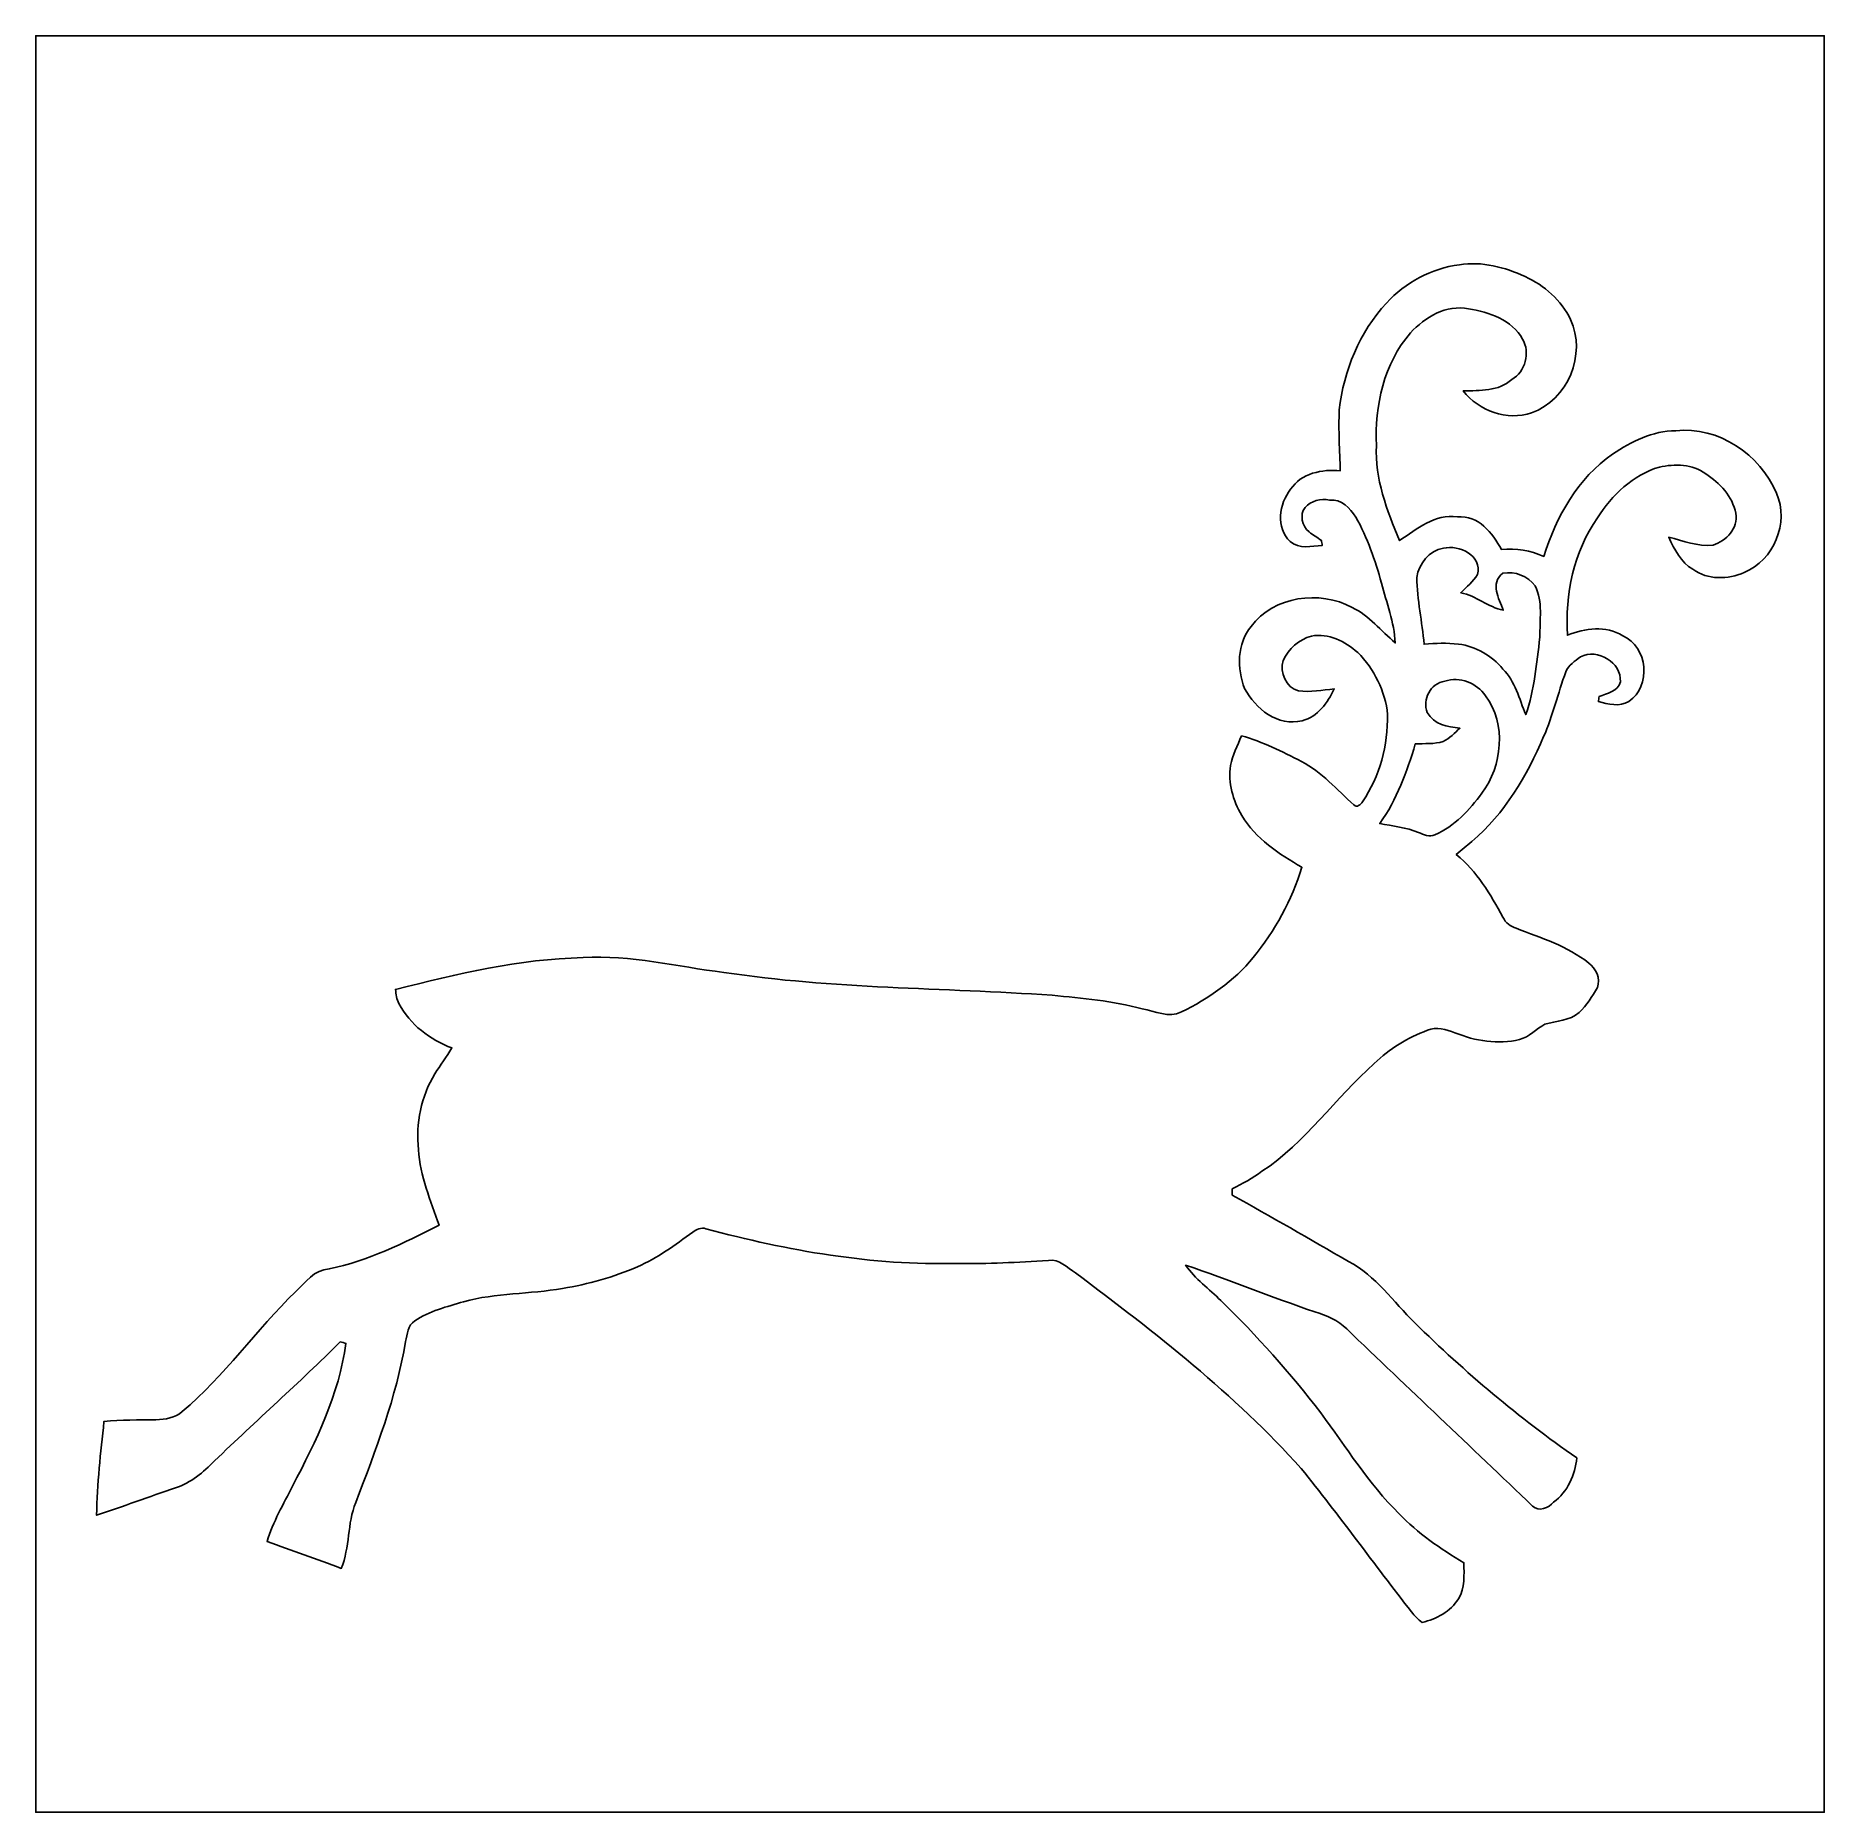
# Model space of a CAD drawing. Header units: centimetres. Extents: x -16.8 to 16.8, y -16.7 to 16.7.
import ezdxf

# ---------------------------------------------------------------- set-up
doc = ezdxf.new("R2010")
doc.units = ezdxf.units.CM
doc.header["$MEASUREMENT"] = 0
doc.layers.add('Layer 1', color=7, linetype='Continuous')

msp = doc.modelspace()

# ---------------------------------------------------------------- linework, layer by layer
at = {"layer": 'Layer 1', "color": 7}
for points, knots in [([(-16.77458, 16.66875), (-16.77458, 16.66875), (16.77458, 16.66875), (16.77458, 16.66875), (16.77458, 16.66875), (16.77458, 16.66875), (16.77458, -16.66875), (16.77458, -16.66875), (16.77458, -16.66875), (16.77458, -16.66875), (-16.77458, -16.66875), (-16.77458, -16.66875), (-16.77458, -16.66875), (-16.77458, -16.66875), (-16.77458, 16.66875), (-16.77458, 16.66875), (-16.77458, 16.66875), (-16.77458, 16.66875), (-16.77458, 16.66875), (-16.77458, 16.66875)], [0, 0, 0, 0, 0.16666667, 0.16666667, 0.16666667, 0.16666667, 0.33333333, 0.33333333, 0.33333333, 0.33333333, 0.5, 0.5, 0.5, 0.5, 0.66666667, 0.66666667, 0.66666667, 0.66666667, 1, 1, 1, 1]), ([(9.92964, 12.37156), (9.40752, 12.30136), (8.91505, 12.04277), (8.56156, 11.6526), (8.56156, 11.6526), (8.05462, 11.10474), (7.76252, 10.38507), (7.6768, 9.64918), (7.6768, 9.64918), (7.66092, 9.26782), (7.68421, 8.88612), (7.6962, 8.50512), (7.6962, 8.50512), (7.35824, 8.53757), (6.96242, 8.46173), (6.76522, 8.15834), (6.76522, 8.15834), (6.55073, 7.88494), (6.47876, 7.43409), (6.75605, 7.17903), (6.75605, 7.17903), (6.92079, 7.02663), (7.15786, 7.09013), (7.35859, 7.10318), (7.35859, 7.10318), (7.35471, 7.12717), (7.34695, 7.17479), (7.34307, 7.19843), (7.34307, 7.19843), (7.26475, 7.2517), (7.18397, 7.30038), (7.11024, 7.35894), (7.11024, 7.35894), (6.97971, 7.46654), (6.93032, 7.67644), (7.03509, 7.81791), (7.03509, 7.81791), (7.14763, 7.94632), (7.33143, 7.98407), (7.49582, 7.95655), (7.49582, 7.95655), (7.71737, 7.97983), (7.88106, 7.80556), (7.98795, 7.63658), (7.98795, 7.63658), (8.20737, 7.24958), (8.34849, 6.82449), (8.46984, 6.39833), (8.46984, 6.39833), (8.56439, 6.02615), (8.7062, 5.66279), (8.72807, 5.27579), (8.72807, 5.27579), (8.4582, 5.49698), (8.24124, 5.79014), (7.9188, 5.94113), (7.9188, 5.94113), (7.30885, 6.26886), (6.44772, 6.15738), (6.02368, 5.58271), (6.02368, 5.58271), (5.75627, 5.26062), (5.75839, 4.7939), (5.90162, 4.41995), (5.90162, 4.41995), (6.1027, 4.03825), (6.52357, 3.69817), (6.98006, 3.81353), (6.98006, 3.81353), (7.27534, 3.89008), (7.45878, 4.15078), (7.5819, 4.41113), (7.5819, 4.41113), (7.3593, 4.38679), (7.13634, 4.3494), (6.91162, 4.37409), (6.91162, 4.37409), (6.67985, 4.44112), (6.54897, 4.71417), (6.62799, 4.94242), (6.62799, 4.94242), (6.72112, 5.16608), (6.92362, 5.33718), (7.15504, 5.40314), (7.15504, 5.40314), (7.47783, 5.46453), (7.78686, 5.30013), (8.02358, 5.09552), (8.02358, 5.09552), (8.3312, 4.78367), (8.54287, 4.37162), (8.58344, 3.93241), (8.58344, 3.93241), (8.5912, 3.35774), (8.4388, 2.77107), (8.11424, 2.29306), (8.11424, 2.29306), (8.07967, 2.24367), (8.007, 2.16888), (7.95196, 2.23555), (7.95196, 2.23555), (7.63411, 2.51919), (7.34977, 2.85009), (6.96666, 3.05012), (6.96666, 3.05012), (6.60506, 3.23638), (6.23746, 3.42124), (5.84412, 3.53095), (5.84412, 3.53095), (5.76827, 3.34892), (5.6769, 3.17006), (5.63668, 2.97568), (5.63668, 2.97568), (5.59117, 2.64901), (5.68007, 2.31775), (5.84835, 2.0387), (5.84835, 2.0387), (6.10552, 1.59632), (6.5472, 1.31621), (6.97759, 1.06433), (6.97759, 1.06433), (6.78462, 0.44838), (6.471, -0.12912), (6.06213, -0.62865), (6.06213, -0.62865), (5.70301, -1.07139), (5.22323, -1.40018), (4.71558, -1.651), (4.71558, -1.651), (4.48239, -1.77094), (4.21605, -1.63407), (3.98145, -1.59032), (3.98145, -1.59032), (3.42865, -1.44745), (2.85856, -1.38889), (2.29164, -1.33773), (2.29164, -1.33773), (0.23954, -1.19486), (-1.82739, -1.21955), (-3.86468, -0.90805), (-3.86468, -0.90805), (-4.74451, -0.80363), (-5.61411, -0.57468), (-6.50734, -0.63077), (-6.50734, -0.63077), (-7.70467, -0.65405), (-8.87201, -0.93768), (-10.02665, -1.22767), (-10.02665, -1.22767), (-10.01677, -1.31833), (-10.00901, -1.41287), (-9.96421, -1.49437), (-9.96421, -1.49437), (-9.75184, -1.88807), (-9.38213, -2.17135), (-8.96796, -2.32657), (-8.96796, -2.32657), (-9.06956, -2.49167), (-9.18316, -2.64795), (-9.28793, -2.81129), (-9.28793, -2.81129), (-9.54793, -3.23391), (-9.64918, -3.74297), (-9.5945, -4.23545), (-9.5945, -4.23545), (-9.56381, -4.7304), (-9.36943, -5.19042), (-9.20997, -5.65432), (-9.20997, -5.65432), (-9.87178, -5.98417), (-10.53994, -6.32143), (-11.27054, -6.47171), (-11.27054, -6.47171), (-11.54959, -6.48441), (-11.71469, -6.73029), (-11.90308, -6.89998), (-11.90308, -6.89998), (-12.64179, -7.62106), (-13.2334, -8.48325), (-14.02644, -9.15035), (-14.02644, -9.15035), (-14.16403, -9.2643), (-14.3443, -9.30134), (-14.51928, -9.30416), (-14.51928, -9.30416), (-14.84489, -9.30592), (-15.17086, -9.30487), (-15.49541, -9.33591), (-15.49541, -9.33591), (-15.55785, -9.92082), (-15.62488, -10.50643), (-15.63229, -11.09557), (-15.63229, -11.09557), (-15.13769, -10.92764), (-14.64557, -10.7509), (-14.15203, -10.5791), (-14.15203, -10.5791), (-13.86064, -10.49091), (-13.63274, -10.28312), (-13.42002, -10.07463), (-13.42002, -10.07463), (-12.64144, -9.32251), (-11.82899, -8.60601), (-11.06346, -7.84119), (-11.06346, -7.84119), (-11.0363, -7.8486), (-10.98233, -7.86342), (-10.95516, -7.87082), (-10.95516, -7.87082), (-11.08639, -8.82579), (-11.51431, -9.7028), (-11.95776, -10.54664), (-11.95776, -10.54664), (-12.12744, -10.88778), (-12.3257, -11.21798), (-12.43471, -11.58557), (-12.43471, -11.58557), (-11.97469, -11.76302), (-11.50338, -11.91013), (-11.04547, -12.09287), (-11.04547, -12.09287), (-10.8779, -11.69846), (-10.93576, -11.25079), (-10.77136, -10.85533), (-10.77136, -10.85533), (-10.39671, -9.87002), (-10.01254, -8.87871), (-9.8365, -7.83449), (-9.8365, -7.83449), (-9.80334, -7.70079), (-9.79699, -7.52898), (-9.66682, -7.44714), (-9.66682, -7.44714), (-9.38989, -7.2644), (-9.06251, -7.17973), (-8.74783, -7.08731), (-8.74783, -7.08731), (-8.14176, -6.92079), (-7.50676, -6.94796), (-6.89116, -6.83895), (-6.89116, -6.83895), (-6.40997, -6.75958), (-5.93513, -6.62869), (-5.48852, -6.4322), (-5.48852, -6.4322), (-5.11034, -6.26957), (-4.77943, -6.02192), (-4.44888, -5.78062), (-4.44888, -5.78062), (-4.37974, -5.72876), (-4.29295, -5.6896), (-4.20546, -5.71853), (-4.20546, -5.71853), (-2.67018, -6.13269), (-1.08373, -6.40891), (0.51153, -6.37046), (0.51153, -6.37046), (1.08162, -6.38034), (1.651, -6.34824), (2.22003, -6.31719), (2.22003, -6.31719), (2.42711, -6.27274), (2.57034, -6.45583), (2.73191, -6.54614), (2.73191, -6.54614), (4.22416, -7.66868), (5.71041, -8.82403), (6.96383, -10.21715), (6.96383, -10.21715), (7.67151, -11.10015), (8.33896, -12.01526), (9.03217, -12.91026), (9.03217, -12.91026), (9.09144, -12.98116), (9.1507, -13.05595), (9.23114, -13.10499), (9.23114, -13.10499), (9.49642, -13.04749), (9.76912, -12.90179), (9.91376, -12.66261), (9.91376, -12.66261), (10.04111, -12.46117), (10.01642, -12.21422), (10.0143, -11.98739), (10.0143, -11.98739), (9.57686, -11.72492), (9.15, -11.43564), (8.79722, -11.06417), (8.79722, -11.06417), (8.22784, -10.50043), (7.80556, -9.81639), (7.33354, -9.17504), (7.33354, -9.17504), (6.75534, -8.43209), (6.13481, -7.72054), (5.45606, -7.06755), (5.45606, -7.06755), (5.23452, -6.84777), (4.9724, -6.66327), (4.79496, -6.40256), (4.79496, -6.40256), (5.60881, -6.67597), (6.40362, -7.00158), (7.21677, -7.27781), (7.21677, -7.27781), (7.43479, -7.34413), (7.65492, -7.43197), (7.81614, -7.59989), (7.81614, -7.59989), (8.97537, -8.71079), (10.14412, -9.81216), (11.30265, -10.92306), (11.30265, -10.92306), (11.41801, -11.03736), (11.60709, -10.95728), (11.69811, -10.85215), (11.69811, -10.85215), (11.96481, -10.65601), (12.09534, -10.33745), (12.13414, -10.01889), (12.13414, -10.01889), (11.04618, -9.27029), (10.03829, -8.40846), (9.09426, -7.4863), (9.09426, -7.4863), (8.69103, -7.08942), (8.36295, -6.60012), (7.85001, -6.33166), (7.85001, -6.33166), (7.12399, -5.91291), (6.39833, -5.49416), (5.66667, -5.08564), (5.66667, -5.08564), (5.66667, -5.04754), (5.66737, -5.00944), (5.66808, -4.9717), (5.66808, -4.9717), (5.86211, -4.87539), (6.05014, -4.76638), (6.22653, -4.64044), (6.22653, -4.64044), (7.05203, -4.10316), (7.60342, -3.26319), (8.33296, -2.61761), (8.33296, -2.61761), (8.61483, -2.33962), (8.96197, -2.13219), (9.33168, -1.99425), (9.33168, -1.99425), (9.49854, -1.91841), (9.6841, -1.98579), (9.84744, -2.04117), (9.84744, -2.04117), (10.22844, -2.19498), (10.65601, -2.26801), (11.05923, -2.16641), (11.05923, -2.16641), (11.24797, -2.12337), (11.36862, -1.96321), (11.53548, -1.88101), (11.53548, -1.88101), (11.74891, -1.81716), (11.99832, -1.81645), (12.17577, -1.66229), (12.17577, -1.66229), (12.31477, -1.52682), (12.42307, -1.36137), (12.51867, -1.19345), (12.51867, -1.19345), (12.58499, -1.02482), (12.49504, -0.83256), (12.35604, -0.73343), (12.35604, -0.73343), (11.96022, -0.41169), (11.46422, -0.26458), (10.99785, -0.08114), (10.99785, -0.08114), (10.89307, -0.04304), (10.79359, 0.01976), (10.74843, 0.12665), (10.74843, 0.12665), (10.5156, 0.55739), (10.25525, 0.98884), (9.87319, 1.30422), (9.87319, 1.30422), (9.96809, 1.38853), (10.06757, 1.4672), (10.16459, 1.54905), (10.16459, 1.54905), (10.7823, 2.06834), (11.19717, 2.78271), (11.51149, 3.51649), (11.51149, 3.51649), (11.684, 3.90878), (11.77749, 4.32964), (11.92742, 4.7304), (11.92742, 4.7304), (11.9761, 4.85704), (12.0964, 4.93607), (12.20188, 5.01297), (12.20188, 5.01297), (12.52255, 5.17878), (12.9727, 4.91102), (12.94977, 4.54307), (12.94977, 4.54307), (12.91131, 4.3621), (12.69541, 4.32788), (12.55042, 4.26755), (12.55042, 4.26755), (12.5476, 4.24462), (12.54196, 4.19841), (12.53913, 4.17513), (12.53913, 4.17513), (12.72011, 4.12538), (12.93742, 4.06788), (13.10746, 4.1783), (13.10746, 4.1783), (13.53608, 4.45664), (13.46694, 5.20876), (12.99633, 5.40985), (12.99633, 5.40985), (12.67742, 5.60352), (12.28796, 5.5559), (11.95811, 5.41761), (11.95811, 5.41761), (11.91366, 6.18455), (12.07347, 6.985), (12.52149, 7.61965), (12.52149, 7.61965), (12.79172, 8.05004), (13.1893, 8.42433), (13.68249, 8.57603), (13.68249, 8.57603), (13.97071, 8.63247), (14.30549, 8.63424), (14.55067, 8.44797), (14.55067, 8.44797), (14.81173, 8.27581), (15.05585, 8.02464), (15.11476, 7.70749), (15.11476, 7.70749), (15.16944, 7.42421), (14.9352, 7.19314), (14.68861, 7.112), (14.68861, 7.112), (14.39898, 7.07743), (14.13157, 7.19279), (13.85746, 7.2584), (13.85746, 7.2584), (13.96506, 7.0291), (14.08254, 6.7878), (14.31149, 6.65586), (14.31149, 6.65586), (14.58736, 6.4516), (14.96871, 6.46536), (15.27281, 6.59589), (15.27281, 6.59589), (15.83196, 6.82096), (16.11736, 7.5311), (15.8817, 8.08461), (15.8817, 8.08461), (15.57337, 8.80745), (14.79021, 9.34826), (13.9887, 9.25512), (13.9887, 9.25512), (13.55337, 9.25724), (13.15896, 9.05016), (12.80407, 8.8198), (12.80407, 8.8198), (12.14967, 8.36577), (11.74856, 7.64187), (11.51255, 6.89681), (11.51255, 6.89681), (11.26314, 7.01252), (10.99397, 7.05238), (10.72127, 7.02698), (10.72127, 7.02698), (10.55441, 7.33531), (10.28524, 7.67962), (9.89542, 7.63905), (9.89542, 7.63905), (9.47067, 7.6962), (9.13201, 7.41892), (8.80851, 7.1949), (8.80851, 7.1949), (8.57179, 7.76041), (8.34249, 8.35378), (8.37283, 8.97819), (8.37283, 8.97819), (8.33967, 9.7222), (8.51464, 10.51983), (9.01277, 11.09451), (9.01277, 11.09451), (9.28758, 11.38908), (9.68269, 11.63073), (10.10179, 11.54289), (10.10179, 11.54289), (10.48844, 11.48821), (10.91389, 11.3344), (11.11638, 10.97703), (11.11638, 10.97703), (11.26349, 10.72409), (11.17036, 10.36355), (10.91459, 10.21927), (10.91459, 10.21927), (10.66624, 9.99455), (10.31522, 10.00936), (10.00337, 10.00689), (10.00337, 10.00689), (10.29264, 9.62625), (10.8264, 9.43469), (11.28607, 9.59344), (11.28607, 9.59344), (11.96128, 9.83262), (12.32182, 10.69446), (12.0142, 11.34357), (12.0142, 11.34357), (11.84487, 11.70728), (11.52419, 11.98386), (11.1633, 12.1479), (11.1633, 12.1479), (10.78195, 12.32676), (10.35191, 12.43965), (9.92964, 12.37156)], [0, 0, 0, 0, 0.00757576, 0.00757576, 0.00757576, 0.00757576, 0.01515152, 0.01515152, 0.01515152, 0.01515152, 0.02272727, 0.02272727, 0.02272727, 0.02272727, 0.03030303, 0.03030303, 0.03030303, 0.03030303, 0.03787879, 0.03787879, 0.03787879, 0.03787879, 0.04545455, 0.04545455, 0.04545455, 0.04545455, 0.0530303, 0.0530303, 0.0530303, 0.0530303, 0.06060606, 0.06060606, 0.06060606, 0.06060606, 0.06818182, 0.06818182, 0.06818182, 0.06818182, 0.07575758, 0.07575758, 0.07575758, 0.07575758, 0.08333333, 0.08333333, 0.08333333, 0.08333333, 0.09090909, 0.09090909, 0.09090909, 0.09090909, 0.09848485, 0.09848485, 0.09848485, 0.09848485, 0.10606061, 0.10606061, 0.10606061, 0.10606061, 0.11363636, 0.11363636, 0.11363636, 0.11363636, 0.12121212, 0.12121212, 0.12121212, 0.12121212, 0.12878788, 0.12878788, 0.12878788, 0.12878788, 0.13636364, 0.13636364, 0.13636364, 0.13636364, 0.14393939, 0.14393939, 0.14393939, 0.14393939, 0.15151515, 0.15151515, 0.15151515, 0.15151515, 0.15909091, 0.15909091, 0.15909091, 0.15909091, 0.16666667, 0.16666667, 0.16666667, 0.16666667, 0.17424242, 0.17424242, 0.17424242, 0.17424242, 0.18181818, 0.18181818, 0.18181818, 0.18181818, 0.18939394, 0.18939394, 0.18939394, 0.18939394, 0.1969697, 0.1969697, 0.1969697, 0.1969697, 0.20454545, 0.20454545, 0.20454545, 0.20454545, 0.21212121, 0.21212121, 0.21212121, 0.21212121, 0.21969697, 0.21969697, 0.21969697, 0.21969697, 0.22727273, 0.22727273, 0.22727273, 0.22727273, 0.23484848, 0.23484848, 0.23484848, 0.23484848, 0.24242424, 0.24242424, 0.24242424, 0.24242424, 0.25, 0.25, 0.25, 0.25, 0.25757576, 0.25757576, 0.25757576, 0.25757576, 0.26515152, 0.26515152, 0.26515152, 0.26515152, 0.27272727, 0.27272727, 0.27272727, 0.27272727, 0.28030303, 0.28030303, 0.28030303, 0.28030303, 0.28787879, 0.28787879, 0.28787879, 0.28787879, 0.29545455, 0.29545455, 0.29545455, 0.29545455, 0.3030303, 0.3030303, 0.3030303, 0.3030303, 0.31060606, 0.31060606, 0.31060606, 0.31060606, 0.31818182, 0.31818182, 0.31818182, 0.31818182, 0.32575758, 0.32575758, 0.32575758, 0.32575758, 0.33333333, 0.33333333, 0.33333333, 0.33333333, 0.34090909, 0.34090909, 0.34090909, 0.34090909, 0.34848485, 0.34848485, 0.34848485, 0.34848485, 0.35606061, 0.35606061, 0.35606061, 0.35606061, 0.36363636, 0.36363636, 0.36363636, 0.36363636, 0.37121212, 0.37121212, 0.37121212, 0.37121212, 0.37878788, 0.37878788, 0.37878788, 0.37878788, 0.38636364, 0.38636364, 0.38636364, 0.38636364, 0.39393939, 0.39393939, 0.39393939, 0.39393939, 0.40151515, 0.40151515, 0.40151515, 0.40151515, 0.40909091, 0.40909091, 0.40909091, 0.40909091, 0.41666667, 0.41666667, 0.41666667, 0.41666667, 0.42424242, 0.42424242, 0.42424242, 0.42424242, 0.43181818, 0.43181818, 0.43181818, 0.43181818, 0.43939394, 0.43939394, 0.43939394, 0.43939394, 0.4469697, 0.4469697, 0.4469697, 0.4469697, 0.45454545, 0.45454545, 0.45454545, 0.45454545, 0.46212121, 0.46212121, 0.46212121, 0.46212121, 0.46969697, 0.46969697, 0.46969697, 0.46969697, 0.47727273, 0.47727273, 0.47727273, 0.47727273, 0.48484848, 0.48484848, 0.48484848, 0.48484848, 0.49242424, 0.49242424, 0.49242424, 0.49242424, 0.5, 0.5, 0.5, 0.5, 0.50757576, 0.50757576, 0.50757576, 0.50757576, 0.51515152, 0.51515152, 0.51515152, 0.51515152, 0.52272727, 0.52272727, 0.52272727, 0.52272727, 0.53030303, 0.53030303, 0.53030303, 0.53030303, 0.53787879, 0.53787879, 0.53787879, 0.53787879, 0.54545455, 0.54545455, 0.54545455, 0.54545455, 0.5530303, 0.5530303, 0.5530303, 0.5530303, 0.56060606, 0.56060606, 0.56060606, 0.56060606, 0.56818182, 0.56818182, 0.56818182, 0.56818182, 0.57575758, 0.57575758, 0.57575758, 0.57575758, 0.58333333, 0.58333333, 0.58333333, 0.58333333, 0.59090909, 0.59090909, 0.59090909, 0.59090909, 0.59848485, 0.59848485, 0.59848485, 0.59848485, 0.60606061, 0.60606061, 0.60606061, 0.60606061, 0.61363636, 0.61363636, 0.61363636, 0.61363636, 0.62121212, 0.62121212, 0.62121212, 0.62121212, 0.62878788, 0.62878788, 0.62878788, 0.62878788, 0.63636364, 0.63636364, 0.63636364, 0.63636364, 0.64393939, 0.64393939, 0.64393939, 0.64393939, 0.65151515, 0.65151515, 0.65151515, 0.65151515, 0.65909091, 0.65909091, 0.65909091, 0.65909091, 0.66666667, 0.66666667, 0.66666667, 0.66666667, 0.67424242, 0.67424242, 0.67424242, 0.67424242, 0.68181818, 0.68181818, 0.68181818, 0.68181818, 0.68939394, 0.68939394, 0.68939394, 0.68939394, 0.6969697, 0.6969697, 0.6969697, 0.6969697, 0.70454545, 0.70454545, 0.70454545, 0.70454545, 0.71212121, 0.71212121, 0.71212121, 0.71212121, 0.71969697, 0.71969697, 0.71969697, 0.71969697, 0.72727273, 0.72727273, 0.72727273, 0.72727273, 0.73484848, 0.73484848, 0.73484848, 0.73484848, 0.74242424, 0.74242424, 0.74242424, 0.74242424, 0.75, 0.75, 0.75, 0.75, 0.75757576, 0.75757576, 0.75757576, 0.75757576, 0.76515152, 0.76515152, 0.76515152, 0.76515152, 0.77272727, 0.77272727, 0.77272727, 0.77272727, 0.78030303, 0.78030303, 0.78030303, 0.78030303, 0.78787879, 0.78787879, 0.78787879, 0.78787879, 0.79545455, 0.79545455, 0.79545455, 0.79545455, 0.8030303, 0.8030303, 0.8030303, 0.8030303, 0.81060606, 0.81060606, 0.81060606, 0.81060606, 0.81818182, 0.81818182, 0.81818182, 0.81818182, 0.82575758, 0.82575758, 0.82575758, 0.82575758, 0.83333333, 0.83333333, 0.83333333, 0.83333333, 0.84090909, 0.84090909, 0.84090909, 0.84090909, 0.84848485, 0.84848485, 0.84848485, 0.84848485, 0.85606061, 0.85606061, 0.85606061, 0.85606061, 0.86363636, 0.86363636, 0.86363636, 0.86363636, 0.87121212, 0.87121212, 0.87121212, 0.87121212, 0.87878788, 0.87878788, 0.87878788, 0.87878788, 0.88636364, 0.88636364, 0.88636364, 0.88636364, 0.89393939, 0.89393939, 0.89393939, 0.89393939, 0.90151515, 0.90151515, 0.90151515, 0.90151515, 0.90909091, 0.90909091, 0.90909091, 0.90909091, 0.91666667, 0.91666667, 0.91666667, 0.91666667, 0.92424242, 0.92424242, 0.92424242, 0.92424242, 0.93181818, 0.93181818, 0.93181818, 0.93181818, 0.93939394, 0.93939394, 0.93939394, 0.93939394, 0.9469697, 0.9469697, 0.9469697, 0.9469697, 0.95454545, 0.95454545, 0.95454545, 0.95454545, 0.96212121, 0.96212121, 0.96212121, 0.96212121, 0.96969697, 0.96969697, 0.96969697, 0.96969697, 0.97727273, 0.97727273, 0.97727273, 0.97727273, 0.98484848, 0.98484848, 0.98484848, 0.98484848, 1, 1, 1, 1]), ([(9.62977, 7.05132), (9.9254, 7.12435), (10.36214, 6.91515), (10.27254, 6.55849), (10.27254, 6.55849), (10.19069, 6.42549), (10.06898, 6.32319), (9.95609, 6.21736), (9.95609, 6.21736), (10.24431, 6.15915), (10.46727, 5.94924), (10.75337, 5.88645), (10.75337, 5.88645), (10.674, 6.1147), (10.49867, 6.38669), (10.74632, 6.58213), (10.74632, 6.58213), (10.97386, 6.62376), (11.21692, 6.53168), (11.35239, 6.34436), (11.35239, 6.34436), (11.49985, 6.04873), (11.43388, 5.69877), (11.44129, 5.38092), (11.44129, 5.38092), (11.37849, 4.89373), (11.34181, 4.39596), (11.176, 3.92959), (11.176, 3.92959), (11.05253, 4.22169), (10.97703, 4.55295), (10.74737, 4.78508), (10.74737, 4.78508), (10.53747, 5.03379), (10.24008, 5.20982), (9.91588, 5.25427), (9.91588, 5.25427), (9.69962, 5.27403), (9.48372, 5.27121), (9.26818, 5.24933), (9.26818, 5.24933), (9.23361, 5.66914), (9.13941, 6.08365), (9.13095, 6.50487), (9.13095, 6.50487), (9.17222, 6.76099), (9.36061, 7.01322), (9.62977, 7.05132)], [0, 0, 0, 0, 0.07692308, 0.07692308, 0.07692308, 0.07692308, 0.15384615, 0.15384615, 0.15384615, 0.15384615, 0.23076923, 0.23076923, 0.23076923, 0.23076923, 0.30769231, 0.30769231, 0.30769231, 0.30769231, 0.38461538, 0.38461538, 0.38461538, 0.38461538, 0.46153846, 0.46153846, 0.46153846, 0.46153846, 0.53846154, 0.53846154, 0.53846154, 0.53846154, 0.61538462, 0.61538462, 0.61538462, 0.61538462, 0.69230769, 0.69230769, 0.69230769, 0.69230769, 0.76923077, 0.76923077, 0.76923077, 0.76923077, 0.84615385, 0.84615385, 0.84615385, 0.84615385, 1, 1, 1, 1]), ([(9.65623, 4.55542), (9.93951, 4.64891), (10.2549, 4.52191), (10.42247, 4.28378), (10.42247, 4.28378), (10.81299, 3.75214), (10.73856, 2.96721), (10.35191, 2.45322), (10.35191, 2.45322), (10.11908, 2.13642), (9.83615, 1.83762), (9.47208, 1.67323), (9.47208, 1.67323), (9.36942, 1.62384), (9.26077, 1.6824), (9.1634, 1.71626), (9.1634, 1.71626), (8.93198, 1.81293), (8.68045, 1.83833), (8.43668, 1.8856), (8.43668, 1.8856), (8.75771, 2.33504), (8.94786, 2.85362), (9.10378, 3.37855), (9.10378, 3.37855), (9.277, 3.39266), (9.45938, 3.37009), (9.62695, 3.42688), (9.62695, 3.42688), (9.74866, 3.48298), (9.8425, 3.58528), (9.94057, 3.67489), (9.94057, 3.67489), (9.71444, 3.69605), (9.44668, 3.74579), (9.3285, 3.96699), (9.3285, 3.96699), (9.23043, 4.21005), (9.38812, 4.51908), (9.65623, 4.55542)], [0, 0, 0, 0, 0.09090909, 0.09090909, 0.09090909, 0.09090909, 0.18181818, 0.18181818, 0.18181818, 0.18181818, 0.27272727, 0.27272727, 0.27272727, 0.27272727, 0.36363636, 0.36363636, 0.36363636, 0.36363636, 0.45454545, 0.45454545, 0.45454545, 0.45454545, 0.54545455, 0.54545455, 0.54545455, 0.54545455, 0.63636364, 0.63636364, 0.63636364, 0.63636364, 0.72727273, 0.72727273, 0.72727273, 0.72727273, 0.81818182, 0.81818182, 0.81818182, 0.81818182, 1, 1, 1, 1])]:
    msp.add_open_spline(points, degree=3, knots=knots, dxfattribs=at)
at = {"layer": 'Layer 1', "color": 250}
for points, knots in [([(9.92964, 12.37156), (10.35191, 12.43965), (10.78195, 12.32676), (11.1633, 12.1479), (11.1633, 12.1479), (11.52419, 11.98386), (11.84487, 11.70728), (12.0142, 11.34357), (12.0142, 11.34357), (12.32182, 10.69446), (11.96128, 9.83262), (11.28607, 9.59344), (11.28607, 9.59344), (10.8264, 9.43469), (10.29264, 9.62625), (10.00337, 10.00689), (10.00337, 10.00689), (10.31522, 10.00936), (10.66624, 9.99455), (10.91459, 10.21927), (10.91459, 10.21927), (11.17036, 10.36355), (11.26349, 10.72409), (11.11638, 10.97703), (11.11638, 10.97703), (10.91389, 11.3344), (10.48844, 11.48821), (10.10179, 11.54289), (10.10179, 11.54289), (9.68269, 11.63073), (9.28758, 11.38908), (9.01277, 11.09451), (9.01277, 11.09451), (8.51464, 10.51983), (8.33967, 9.7222), (8.37283, 8.97819), (8.37283, 8.97819), (8.34249, 8.35378), (8.57179, 7.76041), (8.80851, 7.1949), (8.80851, 7.1949), (9.13201, 7.41892), (9.47067, 7.6962), (9.89542, 7.63905), (9.89542, 7.63905), (10.28524, 7.67962), (10.55441, 7.33531), (10.72127, 7.02698), (10.72127, 7.02698), (10.99397, 7.05238), (11.26314, 7.01252), (11.51255, 6.89681), (11.51255, 6.89681), (11.74856, 7.64187), (12.14967, 8.36577), (12.80407, 8.8198), (12.80407, 8.8198), (13.15896, 9.05016), (13.55337, 9.25724), (13.9887, 9.25512), (13.9887, 9.25512), (14.79021, 9.34826), (15.57337, 8.80745), (15.8817, 8.08461), (15.8817, 8.08461), (16.11736, 7.5311), (15.83196, 6.82096), (15.27281, 6.59589), (15.27281, 6.59589), (14.96871, 6.46536), (14.58736, 6.4516), (14.31149, 6.65586), (14.31149, 6.65586), (14.08254, 6.7878), (13.96506, 7.0291), (13.85746, 7.2584), (13.85746, 7.2584), (14.13157, 7.19279), (14.39898, 7.07743), (14.68861, 7.112), (14.68861, 7.112), (14.9352, 7.19314), (15.16944, 7.42421), (15.11476, 7.70749), (15.11476, 7.70749), (15.05585, 8.02464), (14.81173, 8.27581), (14.55067, 8.44797), (14.55067, 8.44797), (14.30549, 8.63424), (13.97071, 8.63247), (13.68249, 8.57603), (13.68249, 8.57603), (13.1893, 8.42433), (12.79172, 8.05004), (12.52149, 7.61965), (12.52149, 7.61965), (12.07347, 6.985), (11.91366, 6.18455), (11.95811, 5.41761), (11.95811, 5.41761), (12.28796, 5.5559), (12.67742, 5.60352), (12.99633, 5.40985), (12.99633, 5.40985), (13.46694, 5.20876), (13.53608, 4.45664), (13.10746, 4.1783), (13.10746, 4.1783), (12.93742, 4.06788), (12.72011, 4.12538), (12.53913, 4.17513), (12.53913, 4.17513), (12.54196, 4.19841), (12.5476, 4.24462), (12.55042, 4.26755), (12.55042, 4.26755), (12.69541, 4.32788), (12.91131, 4.3621), (12.94977, 4.54307), (12.94977, 4.54307), (12.9727, 4.91102), (12.52255, 5.17878), (12.20188, 5.01297), (12.20188, 5.01297), (12.0964, 4.93607), (11.9761, 4.85704), (11.92742, 4.7304), (11.92742, 4.7304), (11.77749, 4.32964), (11.684, 3.90878), (11.51149, 3.51649), (11.51149, 3.51649), (11.19717, 2.78271), (10.7823, 2.06834), (10.16459, 1.54905), (10.16459, 1.54905), (10.06757, 1.4672), (9.96809, 1.38853), (9.87319, 1.30422), (9.87319, 1.30422), (10.25525, 0.98884), (10.5156, 0.55739), (10.74843, 0.12665), (10.74843, 0.12665), (10.79359, 0.01976), (10.89307, -0.04304), (10.99785, -0.08114), (10.99785, -0.08114), (11.46422, -0.26458), (11.96022, -0.41169), (12.35604, -0.73343), (12.35604, -0.73343), (12.49504, -0.83256), (12.58499, -1.02482), (12.51867, -1.19345), (12.51867, -1.19345), (12.42307, -1.36137), (12.31477, -1.52682), (12.17577, -1.66229), (12.17577, -1.66229), (11.99832, -1.81645), (11.74891, -1.81716), (11.53548, -1.88101), (11.53548, -1.88101), (11.36862, -1.96321), (11.24797, -2.12337), (11.05923, -2.16641), (11.05923, -2.16641), (10.65601, -2.26801), (10.22844, -2.19498), (9.84744, -2.04117), (9.84744, -2.04117), (9.6841, -1.98579), (9.49854, -1.91841), (9.33168, -1.99425), (9.33168, -1.99425), (8.96197, -2.13219), (8.61483, -2.33962), (8.33296, -2.61761), (8.33296, -2.61761), (7.60342, -3.26319), (7.05203, -4.10316), (6.22653, -4.64044), (6.22653, -4.64044), (6.05014, -4.76638), (5.86211, -4.87539), (5.66808, -4.9717), (5.66808, -4.9717), (5.66737, -5.00944), (5.66667, -5.04754), (5.66667, -5.08564), (5.66667, -5.08564), (6.39833, -5.49416), (7.12399, -5.91291), (7.85001, -6.33166), (7.85001, -6.33166), (8.36295, -6.60012), (8.69103, -7.08942), (9.09426, -7.4863), (9.09426, -7.4863), (10.03829, -8.40846), (11.04618, -9.27029), (12.13414, -10.01889), (12.13414, -10.01889), (12.09534, -10.33745), (11.96481, -10.65601), (11.69811, -10.85215), (11.69811, -10.85215), (11.60709, -10.95728), (11.41801, -11.03736), (11.30265, -10.92306), (11.30265, -10.92306), (10.14412, -9.81216), (8.97537, -8.71079), (7.81614, -7.59989), (7.81614, -7.59989), (7.65492, -7.43197), (7.43479, -7.34413), (7.21677, -7.27781), (7.21677, -7.27781), (6.40362, -7.00158), (5.60881, -6.67597), (4.79496, -6.40256), (4.79496, -6.40256), (4.9724, -6.66327), (5.23452, -6.84777), (5.45606, -7.06755), (5.45606, -7.06755), (6.13481, -7.72054), (6.75534, -8.43209), (7.33354, -9.17504), (7.33354, -9.17504), (7.80556, -9.81639), (8.22784, -10.50043), (8.79722, -11.06417), (8.79722, -11.06417), (9.15, -11.43564), (9.57686, -11.72492), (10.0143, -11.98739), (10.0143, -11.98739), (10.01642, -12.21422), (10.04111, -12.46117), (9.91376, -12.66261), (9.91376, -12.66261), (9.76912, -12.90179), (9.49642, -13.04749), (9.23114, -13.10499), (9.23114, -13.10499), (9.1507, -13.05595), (9.09144, -12.98116), (9.03217, -12.91026), (9.03217, -12.91026), (8.33896, -12.01526), (7.67151, -11.10015), (6.96383, -10.21715), (6.96383, -10.21715), (5.71041, -8.82403), (4.22416, -7.66868), (2.73191, -6.54614), (2.73191, -6.54614), (2.57034, -6.45583), (2.42711, -6.27274), (2.22003, -6.31719), (2.22003, -6.31719), (1.651, -6.34824), (1.08162, -6.38034), (0.51153, -6.37046), (0.51153, -6.37046), (-1.08373, -6.40891), (-2.67018, -6.13269), (-4.20546, -5.71853), (-4.20546, -5.71853), (-4.29295, -5.6896), (-4.37974, -5.72876), (-4.44888, -5.78062), (-4.44888, -5.78062), (-4.77943, -6.02192), (-5.11034, -6.26957), (-5.48852, -6.4322), (-5.48852, -6.4322), (-5.93513, -6.62869), (-6.40997, -6.75958), (-6.89116, -6.83895), (-6.89116, -6.83895), (-7.50676, -6.94796), (-8.14176, -6.92079), (-8.74783, -7.08731), (-8.74783, -7.08731), (-9.06251, -7.17973), (-9.38989, -7.2644), (-9.66682, -7.44714), (-9.66682, -7.44714), (-9.79699, -7.52898), (-9.80334, -7.70079), (-9.8365, -7.83449), (-9.8365, -7.83449), (-10.01254, -8.87871), (-10.39671, -9.87002), (-10.77136, -10.85533), (-10.77136, -10.85533), (-10.93576, -11.25079), (-10.8779, -11.69846), (-11.04547, -12.09287), (-11.04547, -12.09287), (-11.50338, -11.91013), (-11.97469, -11.76302), (-12.43471, -11.58557), (-12.43471, -11.58557), (-12.3257, -11.21798), (-12.12744, -10.88778), (-11.95776, -10.54664), (-11.95776, -10.54664), (-11.51431, -9.7028), (-11.08639, -8.82579), (-10.95516, -7.87082), (-10.95516, -7.87082), (-10.98233, -7.86342), (-11.0363, -7.8486), (-11.06346, -7.84119), (-11.06346, -7.84119), (-11.82899, -8.60601), (-12.64144, -9.32251), (-13.42002, -10.07463), (-13.42002, -10.07463), (-13.63274, -10.28312), (-13.86064, -10.49091), (-14.15203, -10.5791), (-14.15203, -10.5791), (-14.64557, -10.7509), (-15.13769, -10.92764), (-15.63229, -11.09557), (-15.63229, -11.09557), (-15.62488, -10.50643), (-15.55785, -9.92082), (-15.49541, -9.33591), (-15.49541, -9.33591), (-15.17086, -9.30487), (-14.84489, -9.30592), (-14.51928, -9.30416), (-14.51928, -9.30416), (-14.3443, -9.30134), (-14.16403, -9.2643), (-14.02644, -9.15035), (-14.02644, -9.15035), (-13.2334, -8.48325), (-12.64179, -7.62106), (-11.90308, -6.89998), (-11.90308, -6.89998), (-11.71469, -6.73029), (-11.54959, -6.48441), (-11.27054, -6.47171), (-11.27054, -6.47171), (-10.53994, -6.32143), (-9.87178, -5.98417), (-9.20997, -5.65432), (-9.20997, -5.65432), (-9.36943, -5.19042), (-9.56381, -4.7304), (-9.5945, -4.23545), (-9.5945, -4.23545), (-9.64918, -3.74297), (-9.54793, -3.23391), (-9.28793, -2.81129), (-9.28793, -2.81129), (-9.18316, -2.64795), (-9.06956, -2.49167), (-8.96796, -2.32657), (-8.96796, -2.32657), (-9.38213, -2.17135), (-9.75184, -1.88807), (-9.96421, -1.49437), (-9.96421, -1.49437), (-10.00901, -1.41287), (-10.01677, -1.31833), (-10.02665, -1.22767), (-10.02665, -1.22767), (-8.87201, -0.93768), (-7.70467, -0.65405), (-6.50734, -0.63077), (-6.50734, -0.63077), (-5.61411, -0.57468), (-4.74451, -0.80363), (-3.86468, -0.90805), (-3.86468, -0.90805), (-1.82739, -1.21955), (0.23954, -1.19486), (2.29164, -1.33773), (2.29164, -1.33773), (2.85856, -1.38889), (3.42865, -1.44745), (3.98145, -1.59032), (3.98145, -1.59032), (4.21605, -1.63407), (4.48239, -1.77094), (4.71558, -1.651), (4.71558, -1.651), (5.22323, -1.40018), (5.70301, -1.07139), (6.06213, -0.62865), (6.06213, -0.62865), (6.471, -0.12912), (6.78462, 0.44838), (6.97759, 1.06433), (6.97759, 1.06433), (6.5472, 1.31621), (6.10552, 1.59632), (5.84835, 2.0387), (5.84835, 2.0387), (5.68007, 2.31775), (5.59117, 2.64901), (5.63668, 2.97568), (5.63668, 2.97568), (5.6769, 3.17006), (5.76827, 3.34892), (5.84412, 3.53095), (5.84412, 3.53095), (6.23746, 3.42124), (6.60506, 3.23638), (6.96666, 3.05012), (6.96666, 3.05012), (7.34977, 2.85009), (7.63411, 2.51919), (7.95196, 2.23555), (7.95196, 2.23555), (8.007, 2.16888), (8.07967, 2.24367), (8.11424, 2.29306), (8.11424, 2.29306), (8.4388, 2.77107), (8.5912, 3.35774), (8.58344, 3.93241), (8.58344, 3.93241), (8.54287, 4.37162), (8.3312, 4.78367), (8.02358, 5.09552), (8.02358, 5.09552), (7.78686, 5.30013), (7.47783, 5.46453), (7.15504, 5.40314), (7.15504, 5.40314), (6.92362, 5.33718), (6.72112, 5.16608), (6.62799, 4.94242), (6.62799, 4.94242), (6.54897, 4.71417), (6.67985, 4.44112), (6.91162, 4.37409), (6.91162, 4.37409), (7.13634, 4.3494), (7.3593, 4.38679), (7.5819, 4.41113), (7.5819, 4.41113), (7.45878, 4.15078), (7.27534, 3.89008), (6.98006, 3.81353), (6.98006, 3.81353), (6.52357, 3.69817), (6.1027, 4.03825), (5.90162, 4.41995), (5.90162, 4.41995), (5.75839, 4.7939), (5.75627, 5.26062), (6.02368, 5.58271), (6.02368, 5.58271), (6.44772, 6.15738), (7.30885, 6.26886), (7.9188, 5.94113), (7.9188, 5.94113), (8.24124, 5.79014), (8.4582, 5.49698), (8.72807, 5.27579), (8.72807, 5.27579), (8.7062, 5.66279), (8.56439, 6.02615), (8.46984, 6.39833), (8.46984, 6.39833), (8.34849, 6.82449), (8.20737, 7.24958), (7.98795, 7.63658), (7.98795, 7.63658), (7.88106, 7.80556), (7.71737, 7.97983), (7.49582, 7.95655), (7.49582, 7.95655), (7.33143, 7.98407), (7.14763, 7.94632), (7.03509, 7.81791), (7.03509, 7.81791), (6.93032, 7.67644), (6.97971, 7.46654), (7.11024, 7.35894), (7.11024, 7.35894), (7.18397, 7.30038), (7.26475, 7.2517), (7.34307, 7.19843), (7.34307, 7.19843), (7.34695, 7.17479), (7.35471, 7.12717), (7.35859, 7.10318), (7.35859, 7.10318), (7.15786, 7.09013), (6.92079, 7.02663), (6.75605, 7.17903), (6.75605, 7.17903), (6.47876, 7.43409), (6.55073, 7.88494), (6.76522, 8.15834), (6.76522, 8.15834), (6.96242, 8.46173), (7.35824, 8.53757), (7.6962, 8.50512), (7.6962, 8.50512), (7.68421, 8.88612), (7.66092, 9.26782), (7.6768, 9.64918), (7.6768, 9.64918), (7.76252, 10.38507), (8.05462, 11.10474), (8.56156, 11.6526), (8.56156, 11.6526), (8.91505, 12.04277), (9.40752, 12.30136), (9.92964, 12.37156), (9.92964, 12.37156), (9.92964, 12.37156), (9.92964, 12.37156), (9.92964, 12.37156)], [0, 0, 0, 0, 0.0075188, 0.0075188, 0.0075188, 0.0075188, 0.01503759, 0.01503759, 0.01503759, 0.01503759, 0.02255639, 0.02255639, 0.02255639, 0.02255639, 0.03007519, 0.03007519, 0.03007519, 0.03007519, 0.03759398, 0.03759398, 0.03759398, 0.03759398, 0.04511278, 0.04511278, 0.04511278, 0.04511278, 0.05263158, 0.05263158, 0.05263158, 0.05263158, 0.06015038, 0.06015038, 0.06015038, 0.06015038, 0.06766917, 0.06766917, 0.06766917, 0.06766917, 0.07518797, 0.07518797, 0.07518797, 0.07518797, 0.08270677, 0.08270677, 0.08270677, 0.08270677, 0.09022556, 0.09022556, 0.09022556, 0.09022556, 0.09774436, 0.09774436, 0.09774436, 0.09774436, 0.10526316, 0.10526316, 0.10526316, 0.10526316, 0.11278195, 0.11278195, 0.11278195, 0.11278195, 0.12030075, 0.12030075, 0.12030075, 0.12030075, 0.12781955, 0.12781955, 0.12781955, 0.12781955, 0.13533835, 0.13533835, 0.13533835, 0.13533835, 0.14285714, 0.14285714, 0.14285714, 0.14285714, 0.15037594, 0.15037594, 0.15037594, 0.15037594, 0.15789474, 0.15789474, 0.15789474, 0.15789474, 0.16541353, 0.16541353, 0.16541353, 0.16541353, 0.17293233, 0.17293233, 0.17293233, 0.17293233, 0.18045113, 0.18045113, 0.18045113, 0.18045113, 0.18796992, 0.18796992, 0.18796992, 0.18796992, 0.19548872, 0.19548872, 0.19548872, 0.19548872, 0.20300752, 0.20300752, 0.20300752, 0.20300752, 0.21052632, 0.21052632, 0.21052632, 0.21052632, 0.21804511, 0.21804511, 0.21804511, 0.21804511, 0.22556391, 0.22556391, 0.22556391, 0.22556391, 0.23308271, 0.23308271, 0.23308271, 0.23308271, 0.2406015, 0.2406015, 0.2406015, 0.2406015, 0.2481203, 0.2481203, 0.2481203, 0.2481203, 0.2556391, 0.2556391, 0.2556391, 0.2556391, 0.26315789, 0.26315789, 0.26315789, 0.26315789, 0.27067669, 0.27067669, 0.27067669, 0.27067669, 0.27819549, 0.27819549, 0.27819549, 0.27819549, 0.28571429, 0.28571429, 0.28571429, 0.28571429, 0.29323308, 0.29323308, 0.29323308, 0.29323308, 0.30075188, 0.30075188, 0.30075188, 0.30075188, 0.30827068, 0.30827068, 0.30827068, 0.30827068, 0.31578947, 0.31578947, 0.31578947, 0.31578947, 0.32330827, 0.32330827, 0.32330827, 0.32330827, 0.33082707, 0.33082707, 0.33082707, 0.33082707, 0.33834586, 0.33834586, 0.33834586, 0.33834586, 0.34586466, 0.34586466, 0.34586466, 0.34586466, 0.35338346, 0.35338346, 0.35338346, 0.35338346, 0.36090226, 0.36090226, 0.36090226, 0.36090226, 0.36842105, 0.36842105, 0.36842105, 0.36842105, 0.37593985, 0.37593985, 0.37593985, 0.37593985, 0.38345865, 0.38345865, 0.38345865, 0.38345865, 0.39097744, 0.39097744, 0.39097744, 0.39097744, 0.39849624, 0.39849624, 0.39849624, 0.39849624, 0.40601504, 0.40601504, 0.40601504, 0.40601504, 0.41353383, 0.41353383, 0.41353383, 0.41353383, 0.42105263, 0.42105263, 0.42105263, 0.42105263, 0.42857143, 0.42857143, 0.42857143, 0.42857143, 0.43609023, 0.43609023, 0.43609023, 0.43609023, 0.44360902, 0.44360902, 0.44360902, 0.44360902, 0.45112782, 0.45112782, 0.45112782, 0.45112782, 0.45864662, 0.45864662, 0.45864662, 0.45864662, 0.46616541, 0.46616541, 0.46616541, 0.46616541, 0.47368421, 0.47368421, 0.47368421, 0.47368421, 0.48120301, 0.48120301, 0.48120301, 0.48120301, 0.4887218, 0.4887218, 0.4887218, 0.4887218, 0.4962406, 0.4962406, 0.4962406, 0.4962406, 0.5037594, 0.5037594, 0.5037594, 0.5037594, 0.5112782, 0.5112782, 0.5112782, 0.5112782, 0.51879699, 0.51879699, 0.51879699, 0.51879699, 0.52631579, 0.52631579, 0.52631579, 0.52631579, 0.53383459, 0.53383459, 0.53383459, 0.53383459, 0.54135338, 0.54135338, 0.54135338, 0.54135338, 0.54887218, 0.54887218, 0.54887218, 0.54887218, 0.55639098, 0.55639098, 0.55639098, 0.55639098, 0.56390977, 0.56390977, 0.56390977, 0.56390977, 0.57142857, 0.57142857, 0.57142857, 0.57142857, 0.57894737, 0.57894737, 0.57894737, 0.57894737, 0.58646617, 0.58646617, 0.58646617, 0.58646617, 0.59398496, 0.59398496, 0.59398496, 0.59398496, 0.60150376, 0.60150376, 0.60150376, 0.60150376, 0.60902256, 0.60902256, 0.60902256, 0.60902256, 0.61654135, 0.61654135, 0.61654135, 0.61654135, 0.62406015, 0.62406015, 0.62406015, 0.62406015, 0.63157895, 0.63157895, 0.63157895, 0.63157895, 0.63909774, 0.63909774, 0.63909774, 0.63909774, 0.64661654, 0.64661654, 0.64661654, 0.64661654, 0.65413534, 0.65413534, 0.65413534, 0.65413534, 0.66165414, 0.66165414, 0.66165414, 0.66165414, 0.66917293, 0.66917293, 0.66917293, 0.66917293, 0.67669173, 0.67669173, 0.67669173, 0.67669173, 0.68421053, 0.68421053, 0.68421053, 0.68421053, 0.69172932, 0.69172932, 0.69172932, 0.69172932, 0.69924812, 0.69924812, 0.69924812, 0.69924812, 0.70676692, 0.70676692, 0.70676692, 0.70676692, 0.71428571, 0.71428571, 0.71428571, 0.71428571, 0.72180451, 0.72180451, 0.72180451, 0.72180451, 0.72932331, 0.72932331, 0.72932331, 0.72932331, 0.73684211, 0.73684211, 0.73684211, 0.73684211, 0.7443609, 0.7443609, 0.7443609, 0.7443609, 0.7518797, 0.7518797, 0.7518797, 0.7518797, 0.7593985, 0.7593985, 0.7593985, 0.7593985, 0.76691729, 0.76691729, 0.76691729, 0.76691729, 0.77443609, 0.77443609, 0.77443609, 0.77443609, 0.78195489, 0.78195489, 0.78195489, 0.78195489, 0.78947368, 0.78947368, 0.78947368, 0.78947368, 0.79699248, 0.79699248, 0.79699248, 0.79699248, 0.80451128, 0.80451128, 0.80451128, 0.80451128, 0.81203008, 0.81203008, 0.81203008, 0.81203008, 0.81954887, 0.81954887, 0.81954887, 0.81954887, 0.82706767, 0.82706767, 0.82706767, 0.82706767, 0.83458647, 0.83458647, 0.83458647, 0.83458647, 0.84210526, 0.84210526, 0.84210526, 0.84210526, 0.84962406, 0.84962406, 0.84962406, 0.84962406, 0.85714286, 0.85714286, 0.85714286, 0.85714286, 0.86466165, 0.86466165, 0.86466165, 0.86466165, 0.87218045, 0.87218045, 0.87218045, 0.87218045, 0.87969925, 0.87969925, 0.87969925, 0.87969925, 0.88721805, 0.88721805, 0.88721805, 0.88721805, 0.89473684, 0.89473684, 0.89473684, 0.89473684, 0.90225564, 0.90225564, 0.90225564, 0.90225564, 0.90977444, 0.90977444, 0.90977444, 0.90977444, 0.91729323, 0.91729323, 0.91729323, 0.91729323, 0.92481203, 0.92481203, 0.92481203, 0.92481203, 0.93233083, 0.93233083, 0.93233083, 0.93233083, 0.93984962, 0.93984962, 0.93984962, 0.93984962, 0.94736842, 0.94736842, 0.94736842, 0.94736842, 0.95488722, 0.95488722, 0.95488722, 0.95488722, 0.96240602, 0.96240602, 0.96240602, 0.96240602, 0.96992481, 0.96992481, 0.96992481, 0.96992481, 0.97744361, 0.97744361, 0.97744361, 0.97744361, 0.98496241, 0.98496241, 0.98496241, 0.98496241, 1, 1, 1, 1]), ([(9.62977, 7.05132), (9.36061, 7.01322), (9.17222, 6.76099), (9.13095, 6.50487), (9.13095, 6.50487), (9.13941, 6.08365), (9.23361, 5.66914), (9.26818, 5.24933), (9.26818, 5.24933), (9.48372, 5.27121), (9.69962, 5.27403), (9.91588, 5.25427), (9.91588, 5.25427), (10.24008, 5.20982), (10.53747, 5.03379), (10.74737, 4.78508), (10.74737, 4.78508), (10.97703, 4.55295), (11.05253, 4.22169), (11.176, 3.92959), (11.176, 3.92959), (11.34181, 4.39596), (11.37849, 4.89373), (11.44129, 5.38092), (11.44129, 5.38092), (11.43388, 5.69877), (11.49985, 6.04873), (11.35239, 6.34436), (11.35239, 6.34436), (11.21692, 6.53168), (10.97386, 6.62376), (10.74632, 6.58213), (10.74632, 6.58213), (10.49867, 6.38669), (10.674, 6.1147), (10.75337, 5.88645), (10.75337, 5.88645), (10.46727, 5.94924), (10.24431, 6.15915), (9.95609, 6.21736), (9.95609, 6.21736), (10.06898, 6.32319), (10.19069, 6.42549), (10.27254, 6.55849), (10.27254, 6.55849), (10.36214, 6.91515), (9.9254, 7.12435), (9.62977, 7.05132), (9.62977, 7.05132), (9.62977, 7.05132), (9.62977, 7.05132), (9.62977, 7.05132)], [0, 0, 0, 0, 0.07142857, 0.07142857, 0.07142857, 0.07142857, 0.14285714, 0.14285714, 0.14285714, 0.14285714, 0.21428571, 0.21428571, 0.21428571, 0.21428571, 0.28571429, 0.28571429, 0.28571429, 0.28571429, 0.35714286, 0.35714286, 0.35714286, 0.35714286, 0.42857143, 0.42857143, 0.42857143, 0.42857143, 0.5, 0.5, 0.5, 0.5, 0.57142857, 0.57142857, 0.57142857, 0.57142857, 0.64285714, 0.64285714, 0.64285714, 0.64285714, 0.71428571, 0.71428571, 0.71428571, 0.71428571, 0.78571429, 0.78571429, 0.78571429, 0.78571429, 0.85714286, 0.85714286, 0.85714286, 0.85714286, 1, 1, 1, 1]), ([(9.65623, 4.55542), (9.38812, 4.51908), (9.23043, 4.21005), (9.3285, 3.96699), (9.3285, 3.96699), (9.44668, 3.74579), (9.71444, 3.69605), (9.94057, 3.67489), (9.94057, 3.67489), (9.8425, 3.58528), (9.74866, 3.48298), (9.62695, 3.42688), (9.62695, 3.42688), (9.45938, 3.37009), (9.277, 3.39266), (9.10378, 3.37855), (9.10378, 3.37855), (8.94786, 2.85362), (8.75771, 2.33504), (8.43668, 1.8856), (8.43668, 1.8856), (8.68045, 1.83833), (8.93198, 1.81293), (9.1634, 1.71626), (9.1634, 1.71626), (9.26077, 1.6824), (9.36942, 1.62384), (9.47208, 1.67323), (9.47208, 1.67323), (9.83615, 1.83762), (10.11908, 2.13642), (10.35191, 2.45322), (10.35191, 2.45322), (10.73856, 2.96721), (10.81299, 3.75214), (10.42247, 4.28378), (10.42247, 4.28378), (10.2549, 4.52191), (9.93951, 4.64891), (9.65623, 4.55542)], [0, 0, 0, 0, 0.09090909, 0.09090909, 0.09090909, 0.09090909, 0.18181818, 0.18181818, 0.18181818, 0.18181818, 0.27272727, 0.27272727, 0.27272727, 0.27272727, 0.36363636, 0.36363636, 0.36363636, 0.36363636, 0.45454545, 0.45454545, 0.45454545, 0.45454545, 0.54545455, 0.54545455, 0.54545455, 0.54545455, 0.63636364, 0.63636364, 0.63636364, 0.63636364, 0.72727273, 0.72727273, 0.72727273, 0.72727273, 0.81818182, 0.81818182, 0.81818182, 0.81818182, 1, 1, 1, 1])]:
    msp.add_open_spline(points, degree=3, knots=knots, dxfattribs=at)

doc.saveas('drawing.dxf')
